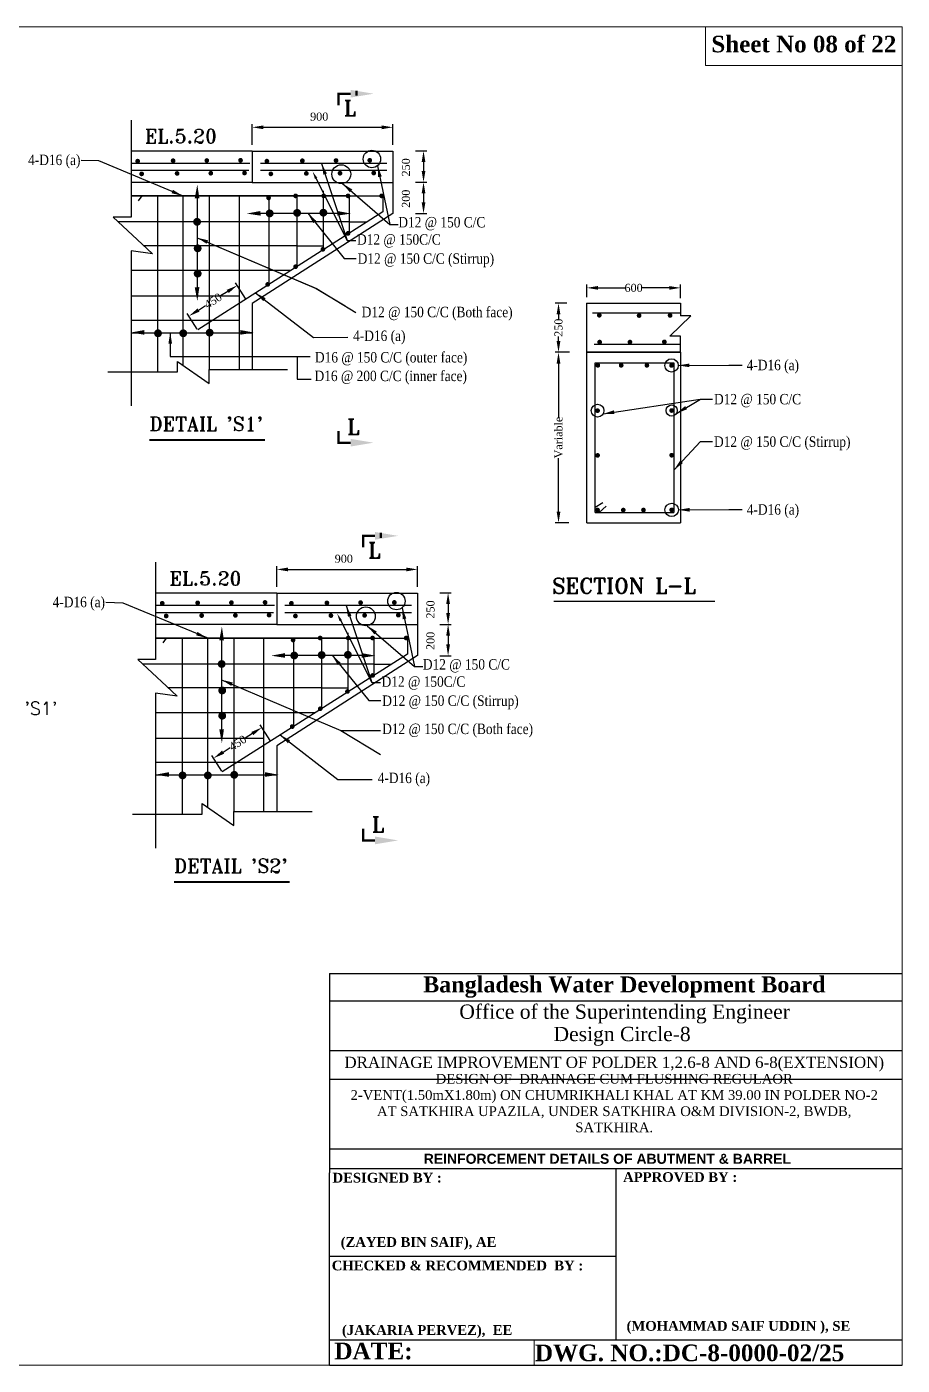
# Model space of a CAD drawing. Extents: x -545075 to 1728153, y -708141 to -305611.
# Drawn here: x 329939 to 357235, y -644507 to -602794 of the extents above; entities that cross this region are included whole.
import ezdxf

# ---------------------------------------------------------------- set-up
doc = ezdxf.new("R2010")
doc.units = 0
doc.header["$MEASUREMENT"] = 0
doc.layers.get('0').update_dxf_attribs({"linetype": 'CONTINUOUS'})
doc.layers.get('DEFPOINTS').update_dxf_attribs({"linetype": 'CONTINUOUS'})
doc.layers.add('Left Bank Profile', color=7, linetype='CONTINUOUS', lineweight=25)
doc.layers.add('LINE', color=7, linetype='CONTINUOUS')
doc.styles.add('Arial-200', font='arial.ttf')
doc.styles.add('BIG', font='ROMANT.SHX')
doc.styles.get("Standard").update_dxf_attribs({"font": 'times.ttf', "height": 250})
doc.dimstyles.new('3', dxfattribs={"dimtxt": 225, "dimasz": 350, "dimexe": 100, "dimexo": 25, "dimgap": 9, "dimtad": 0, "dimdec": 0, "dimzin": 0, "dimdsep": 46, "dimtxsty": 'Standard', "dimcen": 0, "dimclrt": 256, "dimadec": 0, "dimazin": 0, "dimtfac": 1, "dimtdec": 0, "dimtofl": 0, "dimtmove": 2, "dimatfit": 3, "dimfxl": 1, "dimtolj": 1, "dimtzin": 0, "dimarcsym": 0})

# ---------------------------------------------------------------- blocks, each defined once
blk = doc.blocks.new('*D400')
at = {"layer": 'DEFPOINTS', "color": 0, "lineweight": -2}
for p in [(341355, -605927), (336969, -606494), (341355, -606494)]:
    blk.add_point(p, dxfattribs=at)
at = {"layer": 'LINE', "color": 0, "lineweight": -2}
for p, q in [((336969, -606469), (336969, -605827)), ((337319, -605927), (341005, -605927)), ((341355, -606469), (341355, -605827))]:
    blk.add_line(p, q, dxfattribs=at)
for points in [[(337319, -605869), (337319, -605986), (336969, -605927)], [(341005, -605869), (341005, -605986), (341355, -605927)]]:
    blk.add_solid(points, dxfattribs=at)
at = {"layer": 'LINE', "insert": (339057, -605595), "char_height": 250, "attachment_point": 5}
blk.add_mtext('\\A1;900', dxfattribs=at)
blk = doc.blocks.new('*D401')
at = {"layer": 'DEFPOINTS', "color": 0, "lineweight": -2}
for p in [(342030, -606659), (342030, -607638), (342309, -607638)]:
    blk.add_point(p, dxfattribs=at)
at = {"layer": 'LINE', "color": 0, "lineweight": -2}
for p, q in [((342055, -606659), (342409, -606659)), ((342309, -607009), (342309, -607288)), ((342055, -607638), (342409, -607638))]:
    blk.add_line(p, q, dxfattribs=at)
for points in [[(342251, -607009), (342368, -607009), (342309, -606659)], [(342251, -607288), (342368, -607288), (342309, -607638)]]:
    blk.add_solid(points, dxfattribs=at)
at = {"layer": 'LINE', "insert": (341761, -607175), "char_height": 250, "attachment_point": 5, "rotation": 90}
blk.add_mtext('\\A1;250', dxfattribs=at)
blk = doc.blocks.new('*D402')
at = {"layer": 'DEFPOINTS', "color": 0, "lineweight": -2}
for p in [(342030, -607638), (342030, -608616), (342309, -608616)]:
    blk.add_point(p, dxfattribs=at)
at = {"layer": 'LINE', "color": 0, "lineweight": -2}
for p, q in [((342055, -607638), (342409, -607638)), ((342309, -607988), (342309, -608266)), ((342055, -608616), (342409, -608616))]:
    blk.add_line(p, q, dxfattribs=at)
for points in [[(342251, -607988), (342368, -607988), (342309, -607638)], [(342251, -608266), (342368, -608266), (342309, -608616)]]:
    blk.add_solid(points, dxfattribs=at)
at = {"layer": 'LINE', "insert": (341761, -608153), "char_height": 250, "attachment_point": 5, "rotation": 90}
blk.add_mtext('\\A1;200', dxfattribs=at)
blk = doc.blocks.new('*D569')
at = {"layer": 'DEFPOINTS', "color": 0, "linetype": 'ByBlock', "lineweight": -2}
for p in [(336501, -610854), (336771, -611279), (335268, -612235)]:
    blk.add_point(p, dxfattribs=at)
at = {"layer": 'LINE', "color": 0, "linetype": 'ByBlock', "lineweight": -2}
for p, q in [((336206, -611042), (335982, -611184)), ((336758, -611258), (336447, -610770)), ((335293, -611622), (335516, -611480)), ((335254, -612214), (334944, -611726))]:
    blk.add_line(p, q, dxfattribs=at)
for points in [[(336174, -610993), (336237, -611091), (336501, -610854)], [(335262, -611573), (335324, -611672), (334997, -611810)]]:
    blk.add_solid(points, dxfattribs=at)
at = {"layer": 'LINE', "linetype": 'ByBlock', "lineweight": -2, "insert": (335749, -611332), "char_height": 250, "attachment_point": 5, "rotation": 32.4436}
blk.add_mtext('\\A1;450', dxfattribs=at)
blk = doc.blocks.new('*D570')
at = {"layer": 'DEFPOINTS', "color": 0, "linetype": 'ByBlock', "lineweight": -2}
for p in [(350318, -610931), (347401, -611245), (350318, -611273)]:
    blk.add_point(p, dxfattribs=at)
at = {"layer": 'LINE', "color": 0, "linetype": 'ByBlock', "lineweight": -2}
for p, q in [((347401, -611220), (347401, -610831)), ((347751, -610931), (348588, -610931)), ((349968, -610931), (349130, -610931)), ((350318, -611248), (350318, -610831))]:
    blk.add_line(p, q, dxfattribs=at)
for points in [[(347751, -610873), (347751, -610989), (347401, -610931)], [(349968, -610873), (349968, -610989), (350318, -610931)]]:
    blk.add_solid(points, dxfattribs=at)
at = {"layer": 'LINE', "linetype": 'ByBlock', "lineweight": -2, "insert": (348859, -610931), "char_height": 250, "attachment_point": 5}
blk.add_mtext('\\A1;600', dxfattribs=at)
blk = doc.blocks.new('*D571')
at = {"layer": 'DEFPOINTS', "color": 0, "linetype": 'ByBlock', "lineweight": -2}
for p in [(346863, -612940), (346518, -618253), (346866, -618253)]:
    blk.add_point(p, dxfattribs=at)
at = {"layer": 'LINE', "color": 0, "linetype": 'ByBlock', "lineweight": -2}
for p, q in [((346838, -612940), (346418, -612940)), ((346518, -613290), (346518, -614959)), ((346518, -617903), (346518, -616234)), ((346841, -618253), (346418, -618253))]:
    blk.add_line(p, q, dxfattribs=at)
for points in [[(346459, -613290), (346576, -613290), (346518, -612940)], [(346459, -617903), (346576, -617903), (346518, -618253)]]:
    blk.add_solid(points, dxfattribs=at)
at = {"layer": 'LINE', "linetype": 'ByBlock', "lineweight": -2, "insert": (346518, -615596), "char_height": 250, "attachment_point": 5, "rotation": 90}
blk.add_mtext('\\A1;Variable', dxfattribs=at)
blk = doc.blocks.new('*D572')
at = {"layer": 'DEFPOINTS', "color": 0, "linetype": 'ByBlock', "lineweight": -2}
for p in [(346804, -611407), (346518, -612940), (346888, -612940)]:
    blk.add_point(p, dxfattribs=at)
at = {"layer": 'LINE', "color": 0, "linetype": 'ByBlock', "lineweight": -2}
for p, q in [((346779, -611407), (346418, -611407)), ((346518, -611757), (346518, -611898)), ((346518, -612590), (346518, -612449)), ((346863, -612940), (346418, -612940))]:
    blk.add_line(p, q, dxfattribs=at)
for points in [[(346459, -611757), (346576, -611757), (346518, -611407)], [(346459, -612590), (346576, -612590), (346518, -612940)]]:
    blk.add_solid(points, dxfattribs=at)
at = {"layer": 'LINE', "linetype": 'ByBlock', "lineweight": -2, "insert": (346518, -612173), "char_height": 250, "attachment_point": 5, "rotation": 90}
blk.add_mtext('\\A1;250', dxfattribs=at)
blk = doc.blocks.new('*D670')
at = {"layer": 'DEFPOINTS', "color": 0, "lineweight": -2}
for p in [(342121, -619706), (337735, -620273), (342121, -620273)]:
    blk.add_point(p, dxfattribs=at)
at = {"layer": 'LINE', "color": 0, "lineweight": -2}
for p, q in [((337735, -620248), (337735, -619606)), ((338085, -619706), (341771, -619706)), ((342121, -620248), (342121, -619606))]:
    blk.add_line(p, q, dxfattribs=at)
for points in [[(338085, -619648), (338085, -619765), (337735, -619706)], [(341771, -619648), (341771, -619765), (342121, -619706)]]:
    blk.add_solid(points, dxfattribs=at)
at = {"layer": 'LINE', "insert": (339823, -619374), "char_height": 250, "attachment_point": 5}
blk.add_mtext('\\A1;900', dxfattribs=at)
blk = doc.blocks.new('*D671')
at = {"layer": 'DEFPOINTS', "color": 0, "lineweight": -2}
for p in [(342796, -620438), (342796, -621417), (343075, -621417)]:
    blk.add_point(p, dxfattribs=at)
at = {"layer": 'LINE', "color": 0, "lineweight": -2}
for p, q in [((342821, -620438), (343175, -620438)), ((343075, -620788), (343075, -621067)), ((342821, -621417), (343175, -621417))]:
    blk.add_line(p, q, dxfattribs=at)
for points in [[(343017, -620788), (343134, -620788), (343075, -620438)], [(343017, -621067), (343134, -621067), (343075, -621417)]]:
    blk.add_solid(points, dxfattribs=at)
at = {"layer": 'LINE', "insert": (342527, -620954), "char_height": 250, "attachment_point": 5, "rotation": 90}
blk.add_mtext('\\A1;250', dxfattribs=at)
blk = doc.blocks.new('*D672')
at = {"layer": 'DEFPOINTS', "color": 0, "lineweight": -2}
for p in [(342796, -621417), (342796, -622395), (343075, -622395)]:
    blk.add_point(p, dxfattribs=at)
at = {"layer": 'LINE', "color": 0, "lineweight": -2}
for p, q in [((342821, -621417), (343175, -621417)), ((343075, -621767), (343075, -622045)), ((342821, -622395), (343175, -622395))]:
    blk.add_line(p, q, dxfattribs=at)
for points in [[(343017, -621767), (343134, -621767), (343075, -621417)], [(343017, -622045), (343134, -622045), (343075, -622395)]]:
    blk.add_solid(points, dxfattribs=at)
at = {"layer": 'LINE', "insert": (342527, -621932), "char_height": 250, "attachment_point": 5, "rotation": 90}
blk.add_mtext('\\A1;200', dxfattribs=at)
blk = doc.blocks.new('*D673')
at = {"layer": 'DEFPOINTS', "color": 0, "linetype": 'ByBlock', "lineweight": -2}
for p in [(337267, -624633), (337537, -625058), (336034, -626014)]:
    blk.add_point(p, dxfattribs=at)
at = {"layer": 'LINE', "color": 0, "linetype": 'ByBlock', "lineweight": -2}
for p, q in [((336972, -624821), (336748, -624963)), ((337524, -625037), (337213, -624549)), ((336059, -625401), (336282, -625259)), ((336020, -625993), (335710, -625505))]:
    blk.add_line(p, q, dxfattribs=at)
for points in [[(336940, -624772), (337003, -624870), (337267, -624633)], [(336028, -625352), (336090, -625451), (335763, -625589)]]:
    blk.add_solid(points, dxfattribs=at)
at = {"layer": 'LINE', "linetype": 'ByBlock', "lineweight": -2, "insert": (336515, -625111), "char_height": 250, "attachment_point": 5, "rotation": 32.4436}
blk.add_mtext('\\A1;450', dxfattribs=at)

msp = doc.modelspace()

# ---------------------------------------------------------------- linework, layer by layer
at = {"color": 7, "linetype": 'ByBlock', "lineweight": 20}
msp.add_lwpolyline([(298246.185, -644507.037), (298246.185, -602793.849), (357234.532, -602793.849), (357234.532, -644507.037), (298246.185, -644507.037)], close=True, dxfattribs=at)
at = {"layer": 'Left Bank Profile'}
msp.add_lwpolyline([(339376.624, -644507.037), (357234.532, -644507.037)], dxfattribs=at)
msp.add_lwpolyline([(339376.624, -644507.037), (357234.532, -644507.037)], dxfattribs=at)
at = {"layer": 'LINE'}
for p, q in [((336968.878, -606668.197), (333189.624, -606668.197)), ((336968.878, -606668.197), (341355.028, -606668.197)), ((336894.611, -607054.394), (333194.672, -607054.394)), ((336861.611, -607275.637), (333194.672, -607275.637)), ((341167.54, -607054.394), (337223.672, -607054.394)), ((341167.54, -607275.637), (337223.672, -607275.637)), ((338924.458, -607449.405), (339928.116, -609454.74)), ((341355.028, -607642.897), (341355.028, -608611.346)), ((334017.684, -608064.129), (333189.624, -608064.129)), ((334017.684, -608064.129), (334017.684, -613549.548)), ((339992.018, -608064.129), (334017.684, -608064.129)), ((334807.086, -608064.129), (334807.086, -613340.136)), ((335248.362, -608140.58), (335248.362, -610909.871)), ((335631.007, -608064.129), (335631.007, -613470.444)), ((336558.783, -608064.129), (336558.783, -613470.444)), ((337486.008, -608064.129), (337486.008, -610394.264)), ((338358.056, -608064.129), (338358.056, -609829.481)), ((339180.986, -607907.051), (339180.986, -607961.954)), ((339180.986, -608064.129), (339180.986, -609747.316)), ((339992.018, -608064.129), (339992.018, -609231.753)), ((339992.018, -608064.129), (341039.314, -608064.129)), ((341355.028, -607897.679), (341355.028, -607897.679)), ((334017.684, -608877.627), (332789.629, -608876.965)), ((339992.018, -608877.627), (334017.684, -608877.627)), ((339618.353, -608611.346), (336942.208, -608611.346)), ((341355.028, -608611.346), (336968.878, -611422.249)), ((339992.018, -608877.627), (340549.094, -608877.627)), ((334017.684, -609616.798), (333587.496, -609616.798)), ((338358.056, -609616.798), (334017.684, -609616.798)), ((338358.056, -609616.798), (339180.986, -609616.798)), ((338358.056, -609829.481), (338358.056, -610270.442)), ((334017.684, -610394.264), (333189.624, -610394.264)), ((338163.273, -610394.264), (334017.684, -610394.264)), ((337486.008, -610394.264), (337486.008, -610824.792)), ((334017.684, -611191.615), (333189.624, -611191.615)), ((336547.43, -611191.615), (334017.684, -611191.615)), ((336547.43, -611191.615), (336560.503, -611191.615)), ((336968.878, -611422.249), (336968.878, -613470.444)), ((334017.684, -611943.987), (333189.624, -611943.987)), ((333198.174, -612327.198), (336956.361, -612327.198)), ((336560.644, -611943.987), (334017.684, -611943.987)), ((338368.567, -613065.75), (338368.567, -613773.162)), ((338368.567, -613773.162), (338802.068, -613773.162)), ((337734.878, -620447.197), (333955.624, -620447.197)), ((337734.878, -620447.197), (342121.028, -620447.197)), ((337660.611, -620833.394), (333960.672, -620833.394)), ((337627.611, -621054.637), (333960.672, -621054.637)), ((341933.54, -620833.394), (337989.672, -620833.394)), ((341933.54, -621054.637), (337989.672, -621054.637)), ((339690.458, -621228.405), (340694.116, -623233.74)), ((342121.028, -621421.897), (342121.028, -622390.346)), ((334783.684, -621843.129), (333955.624, -621843.129)), ((334783.684, -621843.129), (334783.684, -627328.548)), ((340758.018, -621843.129), (334783.684, -621843.129)), ((335573.086, -621843.129), (335573.086, -627119.136)), ((336014.362, -621919.58), (336014.362, -624688.871)), ((336397.007, -621843.129), (336397.007, -627249.444)), ((337324.783, -621843.129), (337324.783, -627249.444)), ((338252.008, -621843.129), (338252.008, -624173.264)), ((339124.056, -621843.129), (339124.056, -623608.481)), ((339946.986, -621686.051), (339946.986, -621740.954)), ((339946.986, -621843.129), (339946.986, -623526.316)), ((340758.018, -621843.129), (340758.018, -623010.753)), ((340758.018, -621843.129), (341805.314, -621843.129)), ((342121.028, -621676.679), (342121.028, -621676.679)), ((334783.684, -622656.627), (333555.629, -622655.965)), ((340758.018, -622656.627), (334783.684, -622656.627)), ((340384.353, -622390.346), (337708.208, -622390.346)), ((342121.028, -622390.346), (337734.878, -625201.249)), ((340758.018, -622656.627), (341315.094, -622656.627)), ((334783.684, -623395.798), (334353.496, -623395.798)), ((339124.056, -623395.798), (334783.684, -623395.798)), ((339124.056, -623395.798), (339946.986, -623395.798)), ((339124.056, -623608.481), (339124.056, -624049.442)), ((334783.684, -624173.264), (333955.624, -624173.264)), ((338929.273, -624173.264), (334783.684, -624173.264)), ((338252.008, -624173.264), (338252.008, -624603.792)), ((334783.684, -624970.615), (333955.624, -624970.615)), ((337313.43, -624970.615), (334783.684, -624970.615)), ((337313.43, -624970.615), (337326.503, -624970.615)), ((337734.878, -625201.249), (337734.878, -627249.444)), ((334783.684, -625722.987), (333955.624, -625722.987)), ((333964.174, -626106.198), (337722.361, -626106.198)), ((337326.644, -625722.987), (334783.684, -625722.987)), ((339376.624, -632301.914), (357234.532, -632301.914)), ((339376.624, -632301.914), (339376.624, -638514.105)), ((339376.624, -633148.6), (357234.532, -633148.6)), ((339376.624, -634695.07), (357234.532, -634695.07)), ((339376.624, -635591.848), (357234.532, -635591.848)), ((339376.624, -637758.746), (357234.532, -637758.746)), ((339376.624, -638372.122), (357234.532, -638372.122)), ((339376.624, -644507.037), (339376.624, -638514.105)), ((348305.578, -638372.122), (348305.578, -643714.561)), ((339376.624, -641107.425), (348305.578, -641107.425)), ((339376.624, -643714.561), (357234.532, -643714.561)), ((342727.239, -643714.561), (357234.532, -643714.561)), ((342727.239, -643714.561), (357234.532, -643714.561)), ((342727.239, -643714.561), (357234.532, -643714.561))]:
    msp.add_line(p, q, dxfattribs=at)
at = {"layer": 'LINE', "linetype": 'Continuous'}
for p, q in [((336968.878, -606668.197), (336968.878, -607642.897)), ((341355.028, -606668.197), (341355.028, -607642.897)), ((336968.878, -607642.897), (341355.028, -607642.897)), ((337734.878, -620447.197), (337734.878, -621421.897)), ((342121.028, -620447.197), (342121.028, -621421.897)), ((337734.878, -621421.897), (342121.028, -621421.897))]:
    msp.add_line(p, q, dxfattribs=at)
at = {"layer": 'LINE', "color": 0, "linetype": 'ByBlock', "lineweight": -2}
for p, q in [((336968.878, -607642.897), (333189.624, -607642.897)), ((333189.624, -608064.129), (341039.314, -608064.129)), ((333521.611, -608064.129), (333413.611, -608214)), ((341039.314, -608064.129), (341039.314, -608566)), ((341039.314, -608566), (335267.611, -612235)), ((347400.611, -612940), (347400.611, -611407)), ((350317.611, -611407), (350317.611, -611798)), ((347579.611, -611708), (350317.611, -611708)), ((350643.611, -611798), (349991.611, -612438)), ((350643.611, -611798), (350317.611, -611798)), ((347626.611, -612690), (350317.611, -612690)), ((350317.611, -612438), (349991.611, -612438)), ((350317.611, -612940), (350317.611, -612438)), ((347662.611, -617770), (347895.611, -617615)), ((347789.611, -617930), (348005.611, -617738)), ((347662.611, -617930), (350114.611, -617930)), ((347400.611, -618253), (350317.611, -618253)), ((346376.611, -620697), (351393.611, -620697)), ((337734.878, -621421.897), (333955.624, -621421.897)), ((333955.624, -621843.129), (341805.314, -621843.129)), ((334287.611, -621843.129), (334179.611, -621993)), ((341805.314, -621843.129), (341805.314, -622345)), ((341805.314, -622345), (336033.611, -626014))]:
    msp.add_line(p, q, dxfattribs=at)
at = {"layer": 'LINE', "color": 5}
for p, q in [((339928.116, -609454.74), (340197.207, -609454.74)), ((340694.116, -623233.74), (340963.207, -623233.74))]:
    msp.add_line(p, q, dxfattribs=at)
at = {"layer": 'LINE', "lineweight": 9}
msp.add_line((357234.532, -632301.914), (357234.532, -644507.037), dxfattribs=at)
at = {"layer": 'LINE', "color": 7, "lineweight": 9}
for p, q in [((345759.159, -643714.561), (345759.159, -644507.037)), ((357234.532, -644507.037), (339970.855, -644507.037)), ((353550.48, -644507.037), (354757.816, -644507.037))]:
    msp.add_line(p, q, dxfattribs=at)
at = {"layer": 'LINE', "lineweight": 9}
msp.add_lwpolyline([(357234.532, -602793.849), (351098.358, -602793.849), (351098.358, -603997.521), (357234.532, -603997.521)], close=True, dxfattribs=at)
at = {"layer": 'LINE'}
for points, const_width in [([(340216.241, -604945.873), (340216.241, -604781.493)], 72), ([(339885.22, -604880.806), (339660.721, -604880.806), (339660.721, -605242.916)], 72), ([(340033.302, -604880.806), (339868.922, -604880.806)], 72), ([(337368.584, -615670.35), (333759.722, -615670.35)], 64.98), ([(339885.22, -615756), (339660.721, -615756), (339660.721, -615393.89)], 72), ([(340033.302, -615756), (339868.922, -615756)], 72), ([(340982.241, -618724.873), (340982.241, -618560.493)], 72), ([(340651.22, -618659.806), (340426.721, -618659.806), (340426.721, -619021.916)], 72), ([(340799.302, -618659.806), (340634.922, -618659.806)], 72), ([(340651.22, -628151.655), (340426.721, -628151.655), (340426.721, -627789.544)], 72), ([(340799.302, -628151.655), (340634.922, -628151.655)], 72), ([(338134.584, -629449.35), (334525.722, -629449.35)], 64.98)]:
    msp.add_lwpolyline(points, dxfattribs=dict(at, const_width=const_width))
for points in [[(333189.624, -605699.587), (333189.624, -608730.344), (332631.507, -608730.344), (333533.078, -609566.338), (333863.955, -609873.148), (333189.624, -609780.695), (333189.624, -614608.894)], [(332470.447, -613549.548), (334642.864, -613549.548), (334642.864, -613226.833), (335630.323, -613908.119), (335631.007, -613470.444), (338072.047, -613470.444)], [(333955.624, -619478.587), (333955.624, -622509.344), (333397.507, -622509.344), (334299.078, -623345.338), (334629.955, -623652.148), (333955.624, -623559.695), (333955.624, -628387.894)], [(333236.447, -627328.548), (335408.864, -627328.548), (335408.864, -627005.833), (336396.323, -627687.119), (336397.007, -627249.444), (338838.047, -627249.444)]]:
    msp.add_lwpolyline(points, dxfattribs=at)
for points, const_width in [([(333359.24, -606981.769, -1), (333432.343, -606981.769, -1)], 73.102), ([(334465.494, -606968.502, -1), (334538.597, -606968.502, -1)], 73.102), ([(335516.413, -606961.868, -1), (335589.516, -606961.868, -1)], 73.102), ([(336567.332, -606955.235, -1), (336640.435, -606955.235, -1)], 73.102), ([(337388.24, -606981.769, -1), (337461.343, -606981.769, -1)], 73.102), ([(338494.494, -606968.502, -1), (338567.597, -606968.502, -1)], 73.102), ([(339545.413, -606961.868, -1), (339618.516, -606961.868, -1)], 73.102), ([(340596.332, -606955.235, -1), (340669.435, -606955.235, -1)], 73.102), ([(333483.581, -607378.373, -1), (333556.683, -607378.373, -1)], 73.102), ([(334589.835, -607365.106, -1), (334662.937, -607365.106, -1)], 73.102), ([(335640.754, -607358.472, -1), (335713.856, -607358.472, -1)], 73.102), ([(336691.673, -607351.839, -1), (336764.775, -607351.839, -1)], 73.102), ([(337512.581, -607378.373, -1), (337585.683, -607378.373, -1)], 73.102), ([(338618.835, -607365.106, -1), (338691.937, -607365.106, -1)], 73.102), ([(339669.754, -607358.472, -1), (339742.856, -607358.472, -1)], 73.102), ([(340720.673, -607351.839, -1), (340793.775, -607351.839, -1)], 73.102), ([(337440.906, -608127, -1), (337514.008, -608127, -1)], 73.102), ([(338284.954, -608064.129, -1), (338358.056, -608064.129, -1)], 73.102), ([(339159.021, -608064.129, -1), (339232.123, -608064.129, -1)], 73.102), ([(339918.916, -608064.129, -1), (339992.018, -608064.129, -1)], 73.102), ([(340966.211, -608064.129, -1), (341039.314, -608064.129, -1)], 73.102), ([(337452.552, -608610.129, 1), (337574.389, -608610.129, 1)], 121.838), ([(338307.448, -608595.535, 1), (338429.286, -608595.535, 1)], 121.838), ([(339125.811, -608588.24, 1), (339247.648, -608588.24, 1)], 121.838), ([(335249.127, -608934.753, 1), (335249.127, -608812.916, 1)], 121.838), ([(339918.916, -609231.753, -1), (339992.018, -609231.753, -1)], 73.102), ([(335267.623, -609759.073, 1), (335267.623, -609637.236, 1)], 121.838), ([(339135.218, -609729.94, -1), (339208.321, -609729.94, -1)], 73.102), ([(338284.954, -610270.442, -1), (338358.056, -610270.442, -1)], 73.102), ([(335267.623, -610546.341, 1), (335267.623, -610424.504, 1)], 121.838), ([(337412.906, -610824.792, -1), (337486.008, -610824.792, -1)], 73.102), ([(347752.959, -611785.124, -1), (347826.061, -611785.124, -1)], 73.102), ([(348994.959, -611794.124, -1), (349068.061, -611794.124, -1)], 73.102), ([(349959.959, -611791.124, -1), (350033.061, -611791.124, -1)], 73.102), ([(333969.658, -612346.004, 1), (334091.496, -612346.004, 1)], 121.838), ([(334756.927, -612346.004, 1), (334878.764, -612346.004, 1)], 121.838), ([(335581.246, -612327.508, 1), (335703.084, -612327.508, 1)], 121.838), ([(347763.959, -612620.124, -1), (347837.061, -612620.124, -1)], 73.102), ([(348707.959, -612620.124, -1), (348781.061, -612620.124, -1)], 73.102), ([(349781.959, -612614.124, -1), (349855.061, -612614.124, -1)], 73.102), ([(347707.06, -613345, -1), (347780.162, -613345, -1)], 73.102), ([(348435.06, -613345, -1), (348508.162, -613345, -1)], 73.102), ([(349236.06, -613345, -1), (349309.162, -613345, -1)], 73.102), ([(350006.06, -613348, -1), (350079.162, -613348, -1)], 73.102), ([(347699.06, -614758, -1), (347772.162, -614758, -1)], 73.102), ([(350010.06, -614753, -1), (350083.162, -614753, -1)], 73.102), ([(347699.06, -616152, -1), (347772.162, -616152, -1)], 73.102), ([(350010.06, -616147, -1), (350083.162, -616147, -1)], 73.102), ([(347699.06, -617855, -1), (347772.162, -617855, -1)], 73.102), ([(348501.06, -617855, -1), (348574.162, -617855, -1)], 73.102), ([(349130.06, -617855, -1), (349203.162, -617855, -1)], 73.102), ([(350010.06, -617850, -1), (350083.162, -617850, -1)], 73.102), ([(334125.24, -620760.769, -1), (334198.343, -620760.769, -1)], 73.102), ([(335231.494, -620747.502, -1), (335304.597, -620747.502, -1)], 73.102), ([(336282.413, -620740.868, -1), (336355.516, -620740.868, -1)], 73.102), ([(337333.332, -620734.235, -1), (337406.435, -620734.235, -1)], 73.102), ([(338154.24, -620760.769, -1), (338227.343, -620760.769, -1)], 73.102), ([(339260.494, -620747.502, -1), (339333.597, -620747.502, -1)], 73.102), ([(340311.413, -620740.868, -1), (340384.516, -620740.868, -1)], 73.102), ([(341362.332, -620734.235, -1), (341435.435, -620734.235, -1)], 73.102), ([(334249.581, -621157.373, -1), (334322.683, -621157.373, -1)], 73.102), ([(335355.835, -621144.106, -1), (335428.937, -621144.106, -1)], 73.102), ([(336406.754, -621137.472, -1), (336479.856, -621137.472, -1)], 73.102), ([(337457.673, -621130.839, -1), (337530.775, -621130.839, -1)], 73.102), ([(338278.581, -621157.373, -1), (338351.683, -621157.373, -1)], 73.102), ([(339384.835, -621144.106, -1), (339457.937, -621144.106, -1)], 73.102), ([(340435.754, -621137.472, -1), (340508.856, -621137.472, -1)], 73.102), ([(341486.673, -621130.839, -1), (341559.775, -621130.839, -1)], 73.102), ([(338206.906, -621906, -1), (338280.008, -621906, -1)], 73.102), ([(339050.954, -621843.129, -1), (339124.056, -621843.129, -1)], 73.102), ([(339925.021, -621843.129, -1), (339998.123, -621843.129, -1)], 73.102), ([(340684.916, -621843.129, -1), (340758.018, -621843.129, -1)], 73.102), ([(341732.211, -621843.129, -1), (341805.314, -621843.129, -1)], 73.102), ([(338218.552, -622389.129, 1), (338340.389, -622389.129, 1)], 121.838), ([(339073.448, -622374.535, 1), (339195.286, -622374.535, 1)], 121.838), ([(339891.811, -622367.24, 1), (340013.648, -622367.24, 1)], 121.838), ([(336015.127, -622713.753, 1), (336015.127, -622591.916, 1)], 121.838), ([(340684.916, -623010.753, -1), (340758.018, -623010.753, -1)], 73.102), ([(336033.623, -623538.073, 1), (336033.623, -623416.236, 1)], 121.838), ([(339901.218, -623508.94, -1), (339974.321, -623508.94, -1)], 73.102), ([(339050.954, -624049.442, -1), (339124.056, -624049.442, -1)], 73.102), ([(336033.623, -624325.341, 1), (336033.623, -624203.504, 1)], 121.838), ([(338178.906, -624603.792, -1), (338252.008, -624603.792, -1)], 73.102), ([(334735.658, -626125.004, 1), (334857.496, -626125.004, 1)], 121.838), ([(335522.927, -626125.004, 1), (335644.764, -626125.004, 1)], 121.838), ([(336347.246, -626106.508, 1), (336469.084, -626106.508, 1)], 121.838)]:
    msp.add_lwpolyline(points, format="xyb", close=True, dxfattribs=dict(at, const_width=const_width))
at = {"layer": 'LINE', "color": 0, "linetype": 'ByBlock', "lineweight": -2}
for points in [[(347395.611, -611407), (350317.611, -611407)], [(350317.611, -612940), (347395.611, -612940)], [(347400.611, -618253), (347400.611, -612940), (350317.611, -612940), (350317.611, -618253)], [(347662.611, -617930), (347662.611, -613267), (350114.611, -613267), (350114.611, -617930)]]:
    msp.add_lwpolyline(points, dxfattribs=at)
at = {"layer": 'LINE'}
for centre, radius in [((340698.724, -606915.161), 271), ((339745.685, -607389.116), 293.722), ((341464.724, -620694.161), 271), ((340511.685, -621168.116), 293.722)]:
    msp.add_circle(centre, radius, dxfattribs=at)
at = {"layer": 'LINE', "color": 0, "linetype": 'ByBlock', "lineweight": -2}
for centre, radius in [((350042.611, -613348), 208.806), ((347735.611, -614758), 199), ((350046.611, -614753), 174.771), ((350046.611, -617850), 208.806)]:
    msp.add_circle(centre, radius, dxfattribs=at)
at = {"layer": 'LINE', "color": 7}
for points in [[(340033.302, -604760.806), (340033.302, -605000.806), (340753.302, -604880.806)], [(340033.302, -615876), (340033.302, -615636), (340753.302, -615756)], [(340799.302, -618539.806), (340799.302, -618779.806), (341519.302, -618659.806)], [(340799.302, -628271.655), (340799.302, -628031.655), (341519.302, -628151.655)]]:
    msp.add_solid(points, dxfattribs=at)
at = {"layer": 'LINE'}
for points in [[(338924.494, -607540.217), (338997.129, -607503.864), (338851.751, -607304.134)], [(339690.494, -621319.217), (339763.129, -621282.864), (339617.751, -621083.134)]]:
    msp.add_solid(points, dxfattribs=at)
at = {"layer": 'LINE', "color": 5}
for points in [[(335176.176, -608139.18), (335320.549, -608141.981), (335256.765, -607707.462)], [(337225.212, -608535.34), (337228.012, -608679.713), (336793.494, -608615.928)], [(339619.828, -608535.34), (339617.027, -608679.713), (340051.546, -608615.928)], [(335176.176, -610911.272), (335320.549, -610908.471), (335256.765, -611342.99)], [(333604.728, -612245.671), (333607.529, -612390.044), (333173.01, -612326.26)], [(336599.081, -612245.671), (336596.281, -612390.044), (337030.799, -612326.26)], [(335942.176, -621918.18), (336086.549, -621920.981), (336022.765, -621486.462)], [(337991.212, -622314.34), (337994.012, -622458.713), (337559.494, -622394.928)], [(340385.828, -622314.34), (340383.027, -622458.713), (340817.546, -622394.928)], [(335942.176, -624690.272), (336086.549, -624687.471), (336022.765, -625121.99)], [(334370.728, -626024.671), (334373.529, -626169.044), (333939.01, -626105.26)], [(337365.081, -626024.671), (337362.281, -626169.044), (337796.799, -626105.26)]]:
    msp.add_solid(points, dxfattribs=at)

# ---------------------------------------------------------------- texts
at = {"color": 0, "linetype": 'ByBlock', "lineweight": -2, "insert": (342314.39, -638233.62), "char_height": 311.97771, "width": 16819.96519, "attachment_point": 7, "style": 'Arial-200'}
msp.add_mtext('{\\fArial|b1|i0|c0|p34;REINFORCEMENT DETAILS OF ABUTMENT & BARREL}', dxfattribs=at)
at = {"layer": 'LINE', "style": 'BIG'}
for s, height, p in [('L', 480, (339821.773, -605572.078)), ('EL.5.20', 433.2, (333620.041, -606422.49)), ("DETAIL 'S1'", 433.2, (333763.533, -615383.194)), ('L', 480, (339932.408, -615500.204)), ('L', 480, (340587.773, -619351.078)), ('EL.5.20', 433.2, (334386.041, -620201.49)), ('SECTION L-L', 480, (346319.721, -620456.576)), ("DETAIL 'S1'", 400, (327894.545, -624235.864)), ('L', 480, (340698.408, -627895.859)), ("DETAIL 'S2'", 433.2, (334529.533, -629162.194))]:
    msp.add_text(s, height=height, dxfattribs=at).set_placement(p)
at = {"layer": 'LINE', "width": 0.85}
for s, p in [('4-D16 (a) ', (329980.154, -607104.162)), ('D12 @ 150 C/C', (341523.596, -609047.36)), ('D12 @ 150C/C', (340236.651, -609584.811)), ('D12 @ 150 C/C (Stirrup)', (340256.914, -610180.21)), ('D12 @ 150 C/C (Both face)', (340382.274, -611845.783)), ('4-D16 (a) ', (340113.914, -612586.21)), ('D16 @ 150 C/C (outer face)', (338924.19, -613256.124)), ('4-D16 (a) ', (352382.516, -613497.147)), ('D16 @ 200 C/C (inner face)', (338912.072, -613836.856)), ('D12 @ 150 C/C ', (351366.914, -614561.21)), ('D12 @ 150 C/C (Stirrup) ', (351366.914, -615885.21)), ('4-D16 (a) ', (352386.516, -617999.147)), ('4-D16 (a) ', (330746.154, -620883.162)), ('D12 @ 150 C/C', (342289.596, -622826.36)), ('D12 @ 150C/C', (341002.651, -623363.811)), ('D12 @ 150 C/C (Stirrup)', (341022.914, -623959.21)), ('D12 @ 150 C/C (Both face)', (341019.274, -624836.783)), ('4-D16 (a) ', (340879.914, -626365.21))]:
    msp.add_text(s, height=324.9, dxfattribs=at).set_placement(p)
at = {"layer": 'LINE', "color": 7, "lineweight": 9}
for s, insert, char_height, width, attachment_point in [('{\\fTimes New Roman|b1|i0|c0|p18;Sheet No 08 of 22}', (351283.32, -603073.63), 516.76572, 18562.05683, 1), ('{\\fTimes New Roman|b1|i0|c0|p18;Bangladesh Water Development Board}', (342297.331, -632390.241), 497.51809, 17870.68828, 1), ('{\\fTimes New Roman|b0|i0|c0|p18;Office of the Superintending Engineer}', (343424.975, -633265.084), 445.23095, 15992.55112, 1), ('{\\fTimes New Roman|b0|i0|c0|p18;Design Circle-8}', (346361.9, -633961.303), 445.23095, 15992.55112, 1), ('{\\fTimes New Roman Greek|b0|i0|c0|p18;\\C256;DRAINAGE IMPROVEMENT OF POLDER 1,2.6-8 AND 6-8(EXTENSION)}', (348254.774, -635355.822), 350, 17410.56988, 8), ('{\\fTimes New Roman Greek|b0|i0|c0|p18;\\C256;DESIGN OF  DRAINAGE CUM FLUSHING REGULAOR\\P2-VENT(1.50mX1.80m) ON CHUMRIKHALI KHAL AT KM 39.00 IN POLDER NO-2 AT SATKHIRA UPAZILA, UNDER SATKHIRA O&M DIVISION-2, BWDB, SATKHIRA.}', (348254.774, -637252.637), 302.878199, 16855.77975, 8)]:
    msp.add_mtext(s, dxfattribs=dict(at, insert=insert, char_height=char_height, width=width, attachment_point=attachment_point))
at = {"layer": 'LINE', "color": 7, "lineweight": 9, "attachment_point": 1}
for s, insert, char_height in [('{\\fTimes New Roman|b1|i0|c0|p18;DESIGNED BY :}', (339472.393, -638510.736), 302.8782), ('{\\fTimes New Roman|b1|i0|c0|p18;APPROVED BY :}', (348531.933, -638491.132), 302.8782), ('{\\fTimes New Roman|b1|i0|c0|p18;\\C0;(ZAYED BIN SAIF), AE}', (339726.276, -640515.203), 302.8782), ('{\\fTimes New Roman|b1|i0|c0|p18;CHECKED & RECOMMENDED  BY :}', (339447.497, -641247.943), 302.8782), ('{\\fTimes New Roman|b1|i0|c0|p18;\\C0;(MOHAMMAD SAIF UDDIN ), SE}', (348638.528, -643129.199), 302.8782), ('{\\fTimes New Roman|b1|i0|c0|p18;\\C0;(JAKARIA PERVEZ),  EE  }', (339766.014, -643258.261), 302.8782), ('{\\fTimes New Roman|b1|i0|c0|p18;DATE:}', (339530.055, -643802.953), 518.95951), (' {\\fTimes New Roman|b1|i0|c0|p18;DWG. NO.:DC-8-0000-02/25}', (345585.684, -643861.773), 518.95951)]:
    msp.add_mtext(s, dxfattribs=dict(at, insert=insert, char_height=char_height))

# ---------------------------------------------------------------- dimensions: what is measured, and where the dimension line sits
at = {"layer": 'LINE'}
for base, p1, p2, picture, middle in [((341355.028, -605927.253), (336968.878, -606493.855), (341355.028, -606493.855), '*D400', (339057.489, -605594.889)), ((342121.028, -619706.253), (337734.878, -620272.855), (342121.028, -620272.855), '*D670', (339823.489, -619373.889))]:
    dim = msp.add_linear_dim(base=base, p1=p1, p2=p2, text='900', dimstyle='3', override={"dimtxt": 350, "dimclrd": 0, "dimclre": 0}, dxfattribs=at)
    dim.commit()
    dim.dimension.update_dxf_attribs({"geometry": picture, "text_midpoint": middle, "dimtype": 160})
for base, p1, p2, text, picture, middle in [((342309.355, -607637.541), (342029.582, -606659.302), (342029.582, -607637.541), '250', '*D401', (341761.367, -607175.117)), ((342309.355, -608615.779), (342029.582, -607637.541), (342029.582, -608615.779), '200', '*D402', (341761.367, -608153.356)), ((343075.355, -621416.541), (342795.582, -620438.302), (342795.582, -621416.541), '250', '*D671', (342527.367, -620954.117)), ((343075.355, -622394.779), (342795.582, -621416.541), (342795.582, -622394.779), '200', '*D672', (342527.367, -621932.356))]:
    dim = msp.add_linear_dim(base=base, p1=p1, p2=p2, angle=90, text=text, dimstyle='3', override={"dimtxt": 350, "dimclrd": 0, "dimclre": 0}, dxfattribs=at)
    dim.commit()
    dim.dimension.update_dxf_attribs({"geometry": picture, "text_midpoint": middle, "dimtype": 160})
at = {"layer": 'LINE', "color": 0, "linetype": 'ByBlock', "lineweight": -2}
for p1, p2, picture, middle in [((335267.611, -612235), (336771.048, -611279.284), '*D569', (335749.212, -611332.22)), ((336033.611, -626014), (337537.048, -625058.284), '*D673', (336515.212, -625111.22))]:
    dim = msp.add_aligned_dim(p1=p1, p2=p2, distance=503.51, text='450', dimstyle='3', dxfattribs=at)
    dim.commit()
    dim.dimension.update_dxf_attribs({"geometry": picture, "text_midpoint": middle})
dim = msp.add_linear_dim(base=(350317.611, -610931), p1=(347400.611, -611245), p2=(350317.611, -611273), text='600', dimstyle='3', dxfattribs=at)
dim.commit()
dim.dimension.update_dxf_attribs({"geometry": '*D570', "text_midpoint": (348859.111, -610931)})
for base, p1, p2, text, picture, middle in [((346517.611, -612940), (346803.861, -611407), (346887.611, -612940), '250', '*D572', (346517.611, -612173.5)), ((346517.611, -618253), (346862.611, -612940), (346865.611, -618253), 'Variable', '*D571', (346517.611, -615596.5))]:
    dim = msp.add_linear_dim(base=base, p1=p1, p2=p2, angle=90, text=text, dimstyle='3', dxfattribs=at)
    dim.commit()
    dim.dimension.update_dxf_attribs({"geometry": picture, "text_midpoint": middle})

# ---------------------------------------------------------------- leaders
at = {"layer": 'LINE'}
for points, override in [([(334798.05, -608062.68), (332182.928, -606974), (331635.928, -606959)], {"dimgap": 9, "dimtad": 0, "dimfxl": 700}), ([(339132.224, -607054.394), (339928.116, -609454.74)], {"dimgap": 9, "dimtad": 0, "dimfxl": 0.12}), ([(340878.077, -607125.844), (341260.531, -608953.968)], {"dimgap": 9, "dimtad": 0, "dimfxl": 0.12}), ([(339785.843, -607680.08), (341260.531, -608953.968), (341522.658, -608953.968)], {"dimtxt": 350, "dimclrd": 0, "dimclre": 0}), ([(338698.088, -608603.246), (339834.414, -610014.88), (340208.027, -610014.88)], {"dimtxt": 350, "dimclrd": 0, "dimclre": 0}), ([(335248.362, -609366.527), (338965.611, -610947.824), (339866.157, -611494.596)], {"dimtxt": 350, "dimclrd": 0, "dimclre": 0}), ([(335248.362, -609366.527), (338968.834, -610947.826), (340201.611, -611699)], {"dimtxt": 350, "dimclrd": 0, "dimclre": 0}), ([(337072.616, -611084.938), (338875.611, -612476), (339946.611, -612472)], {"dimgap": 9, "dimtad": 0, "dimfxl": 700}), ([(334412.429, -612324.555), (334412.429, -613065.75), (338778.102, -613065.75)], {"dimgap": 9, "dimtad": 0, "dimfxl": 700}), ([(350251.416, -613347.315), (351824.611, -613340), (352243.611, -613341)], {"dimtxt": 350, "dimclrd": 0, "dimclre": 0}), ([(347908.208, -614857.052), (350932.611, -614395.88), (350944.414, -614395.88)], {"dimtxt": 350, "dimclrd": 0, "dimclre": 0}), ([(350195.788, -614844.056), (350944.414, -614395.88), (351318.027, -614395.88)], {"dimtxt": 350, "dimclrd": 0, "dimclre": 0}), ([(350114.611, -616609), (350944.414, -615719.88), (351318.027, -615719.88)], {"dimtxt": 350, "dimclrd": 0, "dimclre": 0}), ([(350255.416, -617849.315), (351828.611, -617842), (352247.611, -617843)], {"dimtxt": 350, "dimclrd": 0, "dimclre": 0}), ([(335564.05, -621841.68), (332948.928, -620753), (332401.928, -620738)], {"dimgap": 9, "dimtad": 0, "dimfxl": 700}), ([(339898.224, -620833.394), (340694.116, -623233.74)], {"dimgap": 9, "dimtad": 0, "dimfxl": 0.12}), ([(341644.077, -620904.844), (342026.531, -622732.968)], {"dimgap": 9, "dimtad": 0, "dimfxl": 0.12}), ([(340551.843, -621459.08), (342026.531, -622732.968), (342288.658, -622732.968)], {"dimtxt": 350, "dimclrd": 0, "dimclre": 0}), ([(339464.088, -622382.246), (340600.414, -623793.88), (340974.027, -623793.88)], {"dimtxt": 350, "dimclrd": 0, "dimclre": 0}), ([(336014.362, -623145.527), (339731.611, -624726.824), (340964.856, -624727.592)], {"dimtxt": 350, "dimclrd": 0, "dimclre": 0}), ([(336014.362, -623145.527), (339734.834, -624726.826), (340967.611, -625478)], {"dimtxt": 350, "dimclrd": 0, "dimclre": 0}), ([(337838.616, -624863.938), (339641.611, -626255), (340712.611, -626251)], {"dimgap": 9, "dimtad": 0, "dimfxl": 700})]:
    msp.add_leader(points, dimstyle='3', override=override, dxfattribs=at)

doc.saveas('drawing.dxf')
